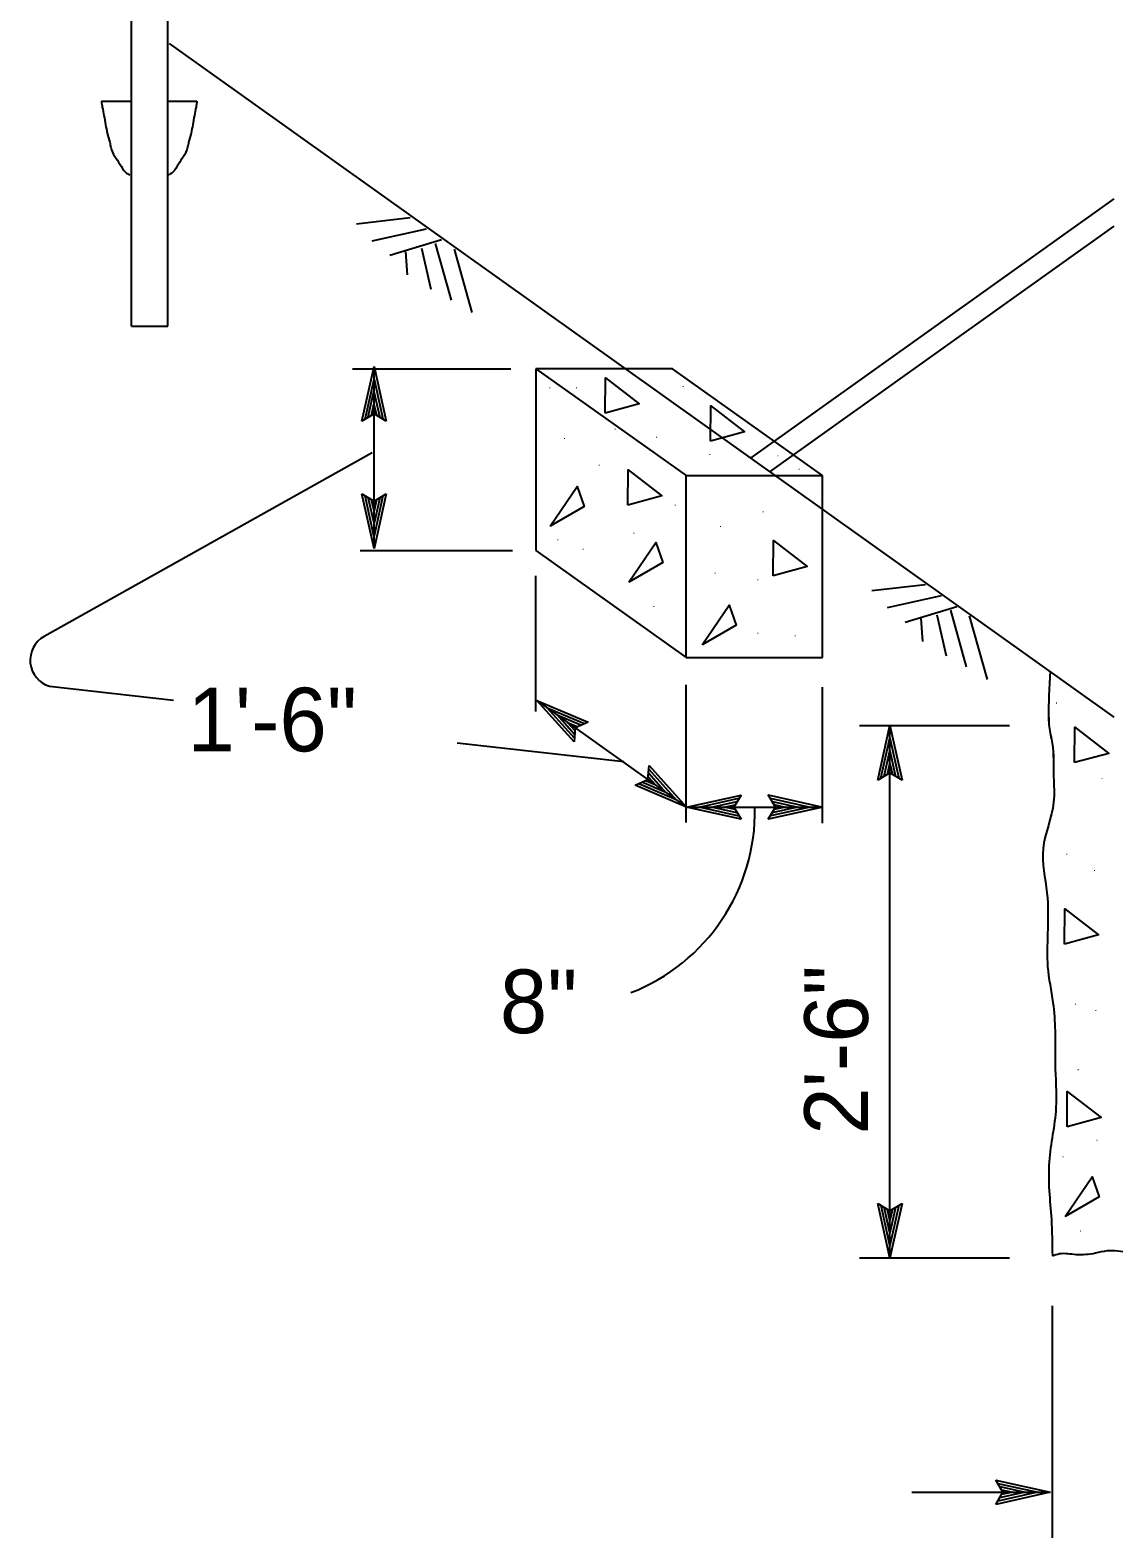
# Model space of a CAD drawing. Extents: x -894 to 866, y -472 to 714.
# Drawn here: x 58.6 to 177.7, y -69.3 to 96.5 of the extents above; entities that cross this region are included whole.
import ezdxf

# ---------------------------------------------------------------- set-up
doc = ezdxf.new("R2010")
doc.units = 0
for name, color, linetype in [('mc_FENCE', 7, 'Continuous'), ('mc_FENCE-anno', 7, 'Continuous'), ('rd_BASE-MATERIAL', 7, 'Continuous'), ('rd_PROFILE-OG', 7, 'Continuous')]:
    doc.layers.add(name, color=color, linetype=linetype)

msp = doc.modelspace()

# ---------------------------------------------------------------- linework, layer by layer
at = {"layer": 'mc_FENCE'}
for p, q in [((69.69, 63.97), (69.69, 148.97)), ((73.69, 63.97), (73.69, 148.97)), ((66.39, 88.7), (69.71, 88.7)), ((73.76, 88.7), (76.89, 88.7)), ((177.69, 77.97), (137.79, 49.5)), ((177.69, 74.97), (139.84, 47.97)), ((69.69, 63.97), (73.69, 63.97)), ((129.16, 59.3), (114.16, 59.3)), ((114.16, 59.3), (114.16, 39.3)), ((114.16, 59.3), (130.65, 47.54)), ((145.65, 47.54), (129.16, 59.3)), ((130.65, 47.54), (145.65, 47.54)), ((130.65, 27.54), (130.65, 47.54)), ((145.65, 27.54), (145.65, 47.54)), ((114.16, 39.3), (130.65, 27.54)), ((130.65, 27.54), (145.65, 27.54))]:
    msp.add_line(p, q, dxfattribs=at)
for points in [[(66.39, 88.7), (66.49, 88.05), (66.67, 87.13), (66.85, 86.12), (67.04, 85.2), (67.31, 84.19), (67.41, 83.64), (67.87, 82.62), (68.42, 81.8), (69.06, 80.88), (69.52, 80.6)], [(76.89, 88.7), (76.79, 88.05), (76.61, 87.13), (76.43, 86.12), (76.24, 85.2), (75.97, 84.19), (75.87, 83.64), (75.41, 82.62), (74.86, 81.8), (74.22, 80.88), (73.76, 80.6)], [(170.52, 20.94), (170.57, 23.15), (170.7, 25.89)], [(170.48, 21.85), (170.48, 21.81), (170.57, 19.92), (170.9, 18.12), (171.06, 14.42), (171.06, 11.62), (169.91, 6.53), (170.32, 1.68), (170.4, -2.84), (170.4, -6.45), (170.98, -10.4), (171.22, -13.52), (171.22, -17.06), (171.31, -21.99), (170.57, -27.9), (170.57, -31.11), (170.81, -34.23), (170.92, -38.25)], [(170.52, 20.94), (170.57, 19.92), (170.9, 18.12), (171.06, 14.42), (171.06, 11.62), (169.91, 6.53), (170.32, 1.68), (170.4, -2.84), (170.4, -6.45), (170.98, -10.4), (171.22, -13.52), (171.22, -17.06), (171.31, -21.99), (170.57, -27.9), (170.57, -31.11), (170.81, -34.23), (170.92, -38.25)], [(170.92, -38.25), (171.72, -38.01), (173.52, -38.09), (175.66, -37.93), (176.98, -37.68), (179.28, -37.84), (181.5, -38.09), (184.29, -38.17), (186.18, -37.84), (186.51, -37.77)], [(170.92, -38.25), (171.72, -38.01), (173.52, -38.09), (175.66, -37.93), (176.98, -37.68), (179.28, -37.84), (181.5, -38.09), (184.29, -38.17), (186.18, -37.84), (186.51, -37.77)]]:
    msp.add_spline(points, degree=3, dxfattribs=at)
at = {"layer": 'mc_FENCE-anno'}
for p, q in [((94, 59.3), (111.4, 59.3)), ((95.02, 53.54), (96.36, 59.54)), ((95.37, 53.76), (96.36, 58.16)), ((96.36, 39.54), (96.36, 59.54)), ((96.36, 59.54), (96.36, 59.54)), ((96.36, 59.54), (97.69, 53.54)), ((96.36, 58.15), (97.33, 53.78)), ((95.73, 53.99), (96.35, 56.78)), ((96.35, 56.78), (96.98, 53.95)), ((96.08, 54.17), (96.35, 55.4)), ((96.35, 55.4), (96.62, 54.19)), ((96.36, 54.34), (95.02, 53.54)), ((95.02, 53.54), (95.02, 53.54)), ((97.69, 53.54), (96.36, 54.34)), ((97.69, 53.54), (97.69, 53.54)), ((96.14, 50.03), (60.09, 29.86)), ((96.36, 39.54), (95.03, 45.54)), ((95.03, 45.54), (95.03, 45.54)), ((95.03, 45.54), (96.36, 44.74)), ((96.35, 40.93), (95.39, 45.31)), ((96.36, 42.3), (95.73, 45.13)), ((96.36, 43.68), (96.09, 44.89)), ((96.36, 44.74), (97.7, 45.54)), ((97.7, 45.54), (96.36, 39.54)), ((97.34, 45.32), (96.36, 40.92)), ((96.98, 45.09), (96.36, 42.3)), ((96.63, 44.91), (96.36, 43.68)), ((97.7, 45.54), (97.7, 45.54)), ((94.85, 39.3), (111.56, 39.3)), ((96.36, 39.54), (96.36, 39.54)), ((114.16, 21.6), (114.16, 36.52)), ((60.67, 24.38), (74.3, 22.85)), ((130.65, 9.41), (130.65, 24.52)), ((145.65, 9.32), (145.65, 24.28)), ((114.25, 22.82), (130.7, 11.09)), ((118.36, 18.25), (114.25, 22.82)), ((114.25, 22.82), (114.25, 22.82)), ((114.25, 22.82), (119.91, 20.42)), ((118.39, 18.66), (115.37, 22.02)), ((115.38, 22.02), (119.51, 20.27)), ((118.41, 19.09), (116.5, 21.22)), ((116.5, 21.22), (119.16, 20.09)), ((118.46, 19.48), (117.62, 20.41)), ((117.62, 20.41), (118.76, 19.93)), ((119.91, 20.42), (118.48, 19.8)), ((119.91, 20.42), (119.91, 20.42)), ((149.72, 20.07), (166.22, 20.07)), ((151.73, 14.05), (153.07, 20.05)), ((153.06, -38.49), (153.06, 20.07)), ((153.07, 20.05), (153.07, 20.05)), ((153.07, 20.05), (154.4, 14.05)), ((118.48, 19.8), (118.36, 18.25)), ((118.36, 18.25), (118.36, 18.25)), ((152.08, 14.27), (153.07, 18.67)), ((153.07, 18.66), (154.04, 14.28)), ((105.49, 18.16), (123.82, 16.1)), ((152.44, 14.5), (153.06, 17.29)), ((153.06, 17.29), (153.69, 14.46)), ((126.47, 14.11), (126.6, 15.66)), ((126.57, 15.25), (129.58, 11.89)), ((126.6, 15.66), (126.6, 15.66)), ((126.6, 15.66), (130.7, 11.09)), ((152.79, 14.68), (153.06, 15.9)), ((153.06, 15.9), (153.33, 14.7)), ((125.05, 13.49), (126.47, 14.11)), ((130.7, 11.09), (125.05, 13.49)), ((125.05, 13.49), (125.05, 13.49)), ((129.57, 11.89), (125.45, 13.65)), ((128.45, 12.69), (125.79, 13.83)), ((127.33, 13.5), (126.19, 13.98)), ((126.49, 14.43), (127.33, 13.5)), ((126.55, 14.82), (128.45, 12.69)), ((153.07, 14.85), (151.73, 14.05)), ((151.73, 14.05), (151.73, 14.05)), ((154.4, 14.05), (153.07, 14.85)), ((154.4, 14.05), (154.4, 14.05)), ((130.7, 11.09), (136.7, 12.42)), ((132.09, 11.09), (136.47, 12.06)), ((133.47, 11.09), (136.29, 11.71)), ((136.7, 12.42), (135.9, 11.09)), ((136.7, 12.42), (136.7, 12.42)), ((140.49, 11.09), (139.69, 12.43)), ((139.69, 12.43), (139.69, 12.43)), ((139.69, 12.43), (145.69, 11.09)), ((139.91, 12.07), (144.31, 11.09)), ((140.14, 11.71), (142.93, 11.09)), ((130.7, 11.09), (145.69, 11.09)), ((130.7, 11.09), (130.7, 11.09)), ((136.7, 9.75), (130.7, 11.09)), ((130.7, 11.09), (130.7, 11.09)), ((136.49, 10.1), (132.08, 11.09)), ((136.25, 10.46), (133.47, 11.09)), ((134.85, 11.09), (136.06, 11.35)), ((136.08, 10.81), (134.85, 11.09)), ((135.9, 11.09), (136.7, 9.75)), ((145.69, 11.09), (139.69, 9.76)), ((139.69, 9.76), (140.49, 11.09)), ((144.3, 11.08), (139.93, 10.12)), ((142.93, 11.09), (140.1, 10.46)), ((140.32, 11.37), (141.55, 11.09)), ((141.55, 11.09), (140.34, 10.82)), ((145.69, 11.09), (145.69, 11.09)), ((136.7, 9.75), (136.7, 9.75)), ((139.69, 9.76), (139.69, 9.76)), ((153.06, -38.49), (151.73, -32.49)), ((151.73, -32.49), (151.73, -32.49)), ((151.73, -32.49), (153.06, -33.29)), ((153.05, -37.1), (152.09, -32.73)), ((153.06, -35.73), (152.43, -32.9)), ((153.06, -34.35), (152.79, -33.14)), ((153.06, -33.29), (154.4, -32.49)), ((154.4, -32.49), (153.06, -38.49)), ((154.04, -32.71), (153.06, -37.11)), ((153.68, -32.94), (153.06, -35.73)), ((153.33, -33.12), (153.06, -34.35)), ((154.4, -32.49), (154.4, -32.49)), ((149.72, -38.49), (166.22, -38.49)), ((153.06, -38.49), (153.06, -38.49)), ((170.92, -69.26), (170.92, -43.74)), ((165.49, -64.25), (164.69, -62.91)), ((164.69, -62.91), (164.69, -62.91)), ((164.69, -62.91), (170.69, -64.25)), ((155.48, -64.25), (170.69, -64.25)), ((170.69, -64.25), (164.69, -65.58)), ((164.69, -65.58), (165.49, -64.25)), ((164.91, -63.27), (169.31, -64.25)), ((169.3, -64.25), (164.93, -65.22)), ((167.93, -64.25), (165.1, -64.87)), ((165.14, -63.63), (167.93, -64.25)), ((165.32, -63.97), (166.55, -64.25)), ((166.55, -64.25), (165.34, -64.51)), ((170.69, -64.25), (170.69, -64.25)), ((164.69, -65.58), (164.69, -65.58))]:
    msp.add_line(p, q, dxfattribs=at)
for centre, radius, start, end in [((61.56, 27.24), 3, 119.2313, 252.6951), ((116.81, 10.64), 21.42, 291.3273, 1.0143)]:
    msp.add_arc(centre, radius, start, end, dxfattribs=at)
at = {"layer": 'rd_BASE-MATERIAL'}
for points in [[(121.76, 54.4), (121.79, 58.31), (125.51, 55.43)], [(133.34, 51.32), (133.37, 55.23), (137.09, 52.35)], [(124.25, 44.28), (124.28, 48.19), (128, 45.31)], [(115.7, 41.98), (118.67, 46.34), (119.46, 44.16)], [(124.35, 35.82), (127.32, 40.18), (128.11, 38)], [(140.23, 36.51), (140.26, 40.41), (143.98, 37.53)], [(132.41, 28.93), (135.38, 33.28), (136.17, 31.11)], [(173.36, 15.98), (173.39, 19.88), (177.11, 17)], [(172.25, -3.98), (172.28, -0.08), (176, -2.96)], [(172.53, -24.07), (172.56, -20.17), (176.28, -23.05)], [(172.31, -33.93), (175.28, -29.58), (176.07, -31.76)]]:
    msp.add_lwpolyline(points, close=True, dxfattribs=at)
at = {"layer": 'rd_PROFILE-OG'}
for p, q in [((73.84, 95.05), (177.66, 20.99)), ((100.34, 75.88), (94.44, 75.19)), ((102.07, 74.64), (96.13, 73.33)), ((103.77, 73.45), (98.11, 71.73)), ((103.07, 73.08), (104.82, 66.83)), ((99.83, 72.16), (100.01, 69.63)), ((101.59, 72.56), (102.61, 68.04)), ((105.16, 72.46), (107.1, 65.46)), ((156.98, 35.55), (151.08, 34.86)), ((158.71, 34.31), (152.77, 33)), ((160.41, 33.12), (154.74, 31.4)), ((156.46, 31.83), (156.65, 29.3)), ((158.22, 32.23), (159.24, 27.72)), ((159.71, 32.76), (161.45, 26.5)), ((161.79, 32.13), (163.74, 25.14))]:
    msp.add_line(p, q, dxfattribs=at)

# ---------------------------------------------------------------- texts
at = {"layer": 'mc_FENCE'}
msp.add_text('.', height=0.4, dxfattribs=at).set_placement((114.18, 39.58))
at = {"layer": 'mc_FENCE-anno'}
for s, p in [('1\'-6"', (75.85, 17.22)), ('8"', (110.19, -13.77))]:
    msp.add_text(s, height=7, dxfattribs=at).set_placement(p)
msp.add_text('2\'-6"', height=7, rotation=90, dxfattribs=at).set_placement((150.65, -24.93))
at = {"layer": 'rd_BASE-MATERIAL'}
for p in [(115.54, 57.14), (118.47, 57.14), (130.2, 57.28), (117.15, 51.56), (122.72, 52.59), (127.26, 51.71), (133.13, 49.8), (140.61, 49.66), (120.96, 48.63), (142.95, 48.19), (145.44, 45.99), (129.32, 44.23), (138.99, 43.5), (134.3, 41.88), (116.42, 40.42), (124.77, 41.15), (119.2, 39.39), (133.72, 36.75), (138.41, 36.02), (126.97, 33.08), (138.41, 30.15), (142.51, 29.86), (171.24, 22.48), (176.23, 14.17), (172.35, 5.85), (175.4, 4.05), (173.32, -10.64), (175.54, -11.34), (173.6, -17.85), (175.68, -25.61), (171.94, -27.41), (173.88, -35.59)]:
    msp.add_text('.', height=0.8, dxfattribs=at).set_placement(p)

doc.saveas('drawing.dxf')
